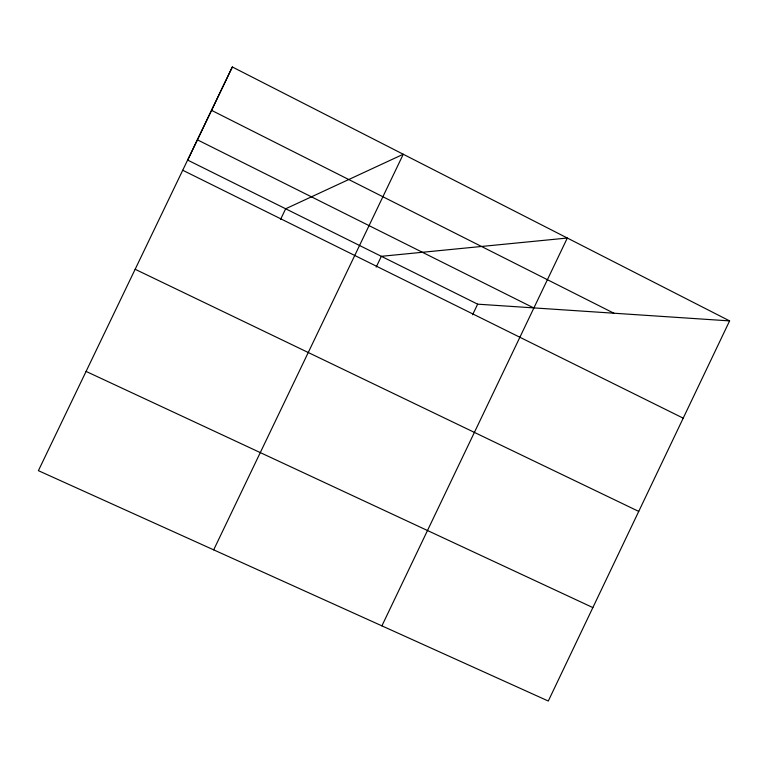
<?xml version="1.0" encoding="UTF-8"?>
<svg xmlns="http://www.w3.org/2000/svg" width="768" height="768" viewBox="0 0 768 768"><rect width="100%" height="100%" fill="white"/><g stroke="black" fill="none" stroke-linecap="round" stroke-linejoin="round"><path stroke-width="1.15" d="M472.56 314.803L477.648 304.166L729.6 320.899L548.294 701.03L38.4 470.669L232.339 66.97L729.6 320.899M381.907 625.853L567.322 238.032L381.35 256.32L376.195 267.082M232.339 66.97L187.718 160.118L477.648 304.166M280.541 219.466L285.667 208.781L403.258 154.253L213.677 549.85M86.083 371.414L592.867 607.584M135.149 269.28L638.736 511.411M182.726 170.256L683.213 418.166M197.434 139.843L533.626 307.882M211.565 110.352L613.891 313.219"/></g></svg>
